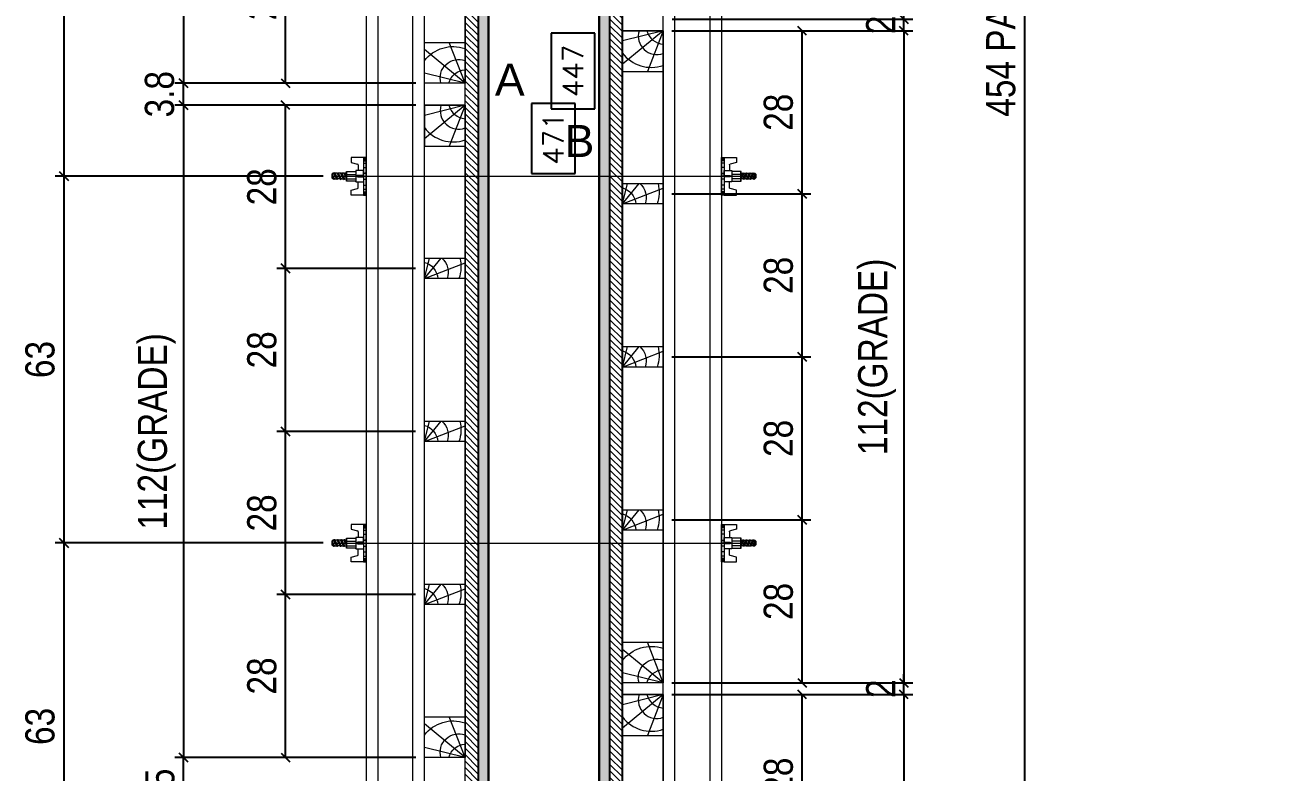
# Model space of a CAD drawing. Extents: x 14400 to 27878, y -21631 to 6985.
# Drawn here: x 19712.8 to 19992, y -3882.8 to -3715.4 of the extents above; entities that cross this region are included whole.
import ezdxf
from ezdxf.enums import TextEntityAlignment as Align

# ---------------------------------------------------------------- set-up
doc = ezdxf.new("R2010")
doc.units = 0
for name, color, linetype in [('CHAPA', 1, 'Continuous'), ('COTA', 241, 'Continuous'), ('F-PILARES-S', 170, 'Continuous'), ('MEIO_PONT', 93, 'Continuous'), ('SARRAFO', 251, 'Continuous'), ('TEXTO_GERAL', 7, 'Continuous')]:
    doc.layers.add(name, color=color, linetype=linetype)
for name, color, linetype, lineweight in [('Hachura', 251, 'Continuous', 9), ('Madeira', 126, 'Continuous', 18), ('Perfil Metálico', 224, 'Continuous', 18)]:
    doc.layers.add(name, color=color, linetype=linetype, lineweight=lineweight)
doc.styles.add('ARIAL', font='arial.ttf')
doc.styles.add('COTA TECNICA 2X', font='techl___.ttf', dxfattribs={"height": 10})
doc.styles.add('ROMANS', font='romans.shx')
doc.dimstyles.new('Cota Seção interna', dxfattribs={"dimtxt": 7, "dimasz": 6, "dimexe": 0.18, "dimexo": 2, "dimgap": -4, "dimtad": 3, "dimdec": 1, "dimlfac": 0.5, "dimzin": 12, "dimdsep": 46, "dimtxsty": 'ROMANS', "dimblk": 'ARCHTICK', "dimcen": 0.09, "dimse1": 1, "dimse2": 1, "dimsd1": 1, "dimsd2": 1, "dimclrd": 180, "dimclre": 5, "dimclrt": 1, "dimadec": 0, "dimazin": 3, "dimtfac": 1, "dimtdec": 1, "dimtofl": 0, "dimtmove": 0, "dimatfit": 3, "dimldrblk": 'ARCHTICK', "dimfxl": 1, "dimtolj": 1, "dimtzin": 0, "dimarcsym": 0})
doc.dimstyles.new('SECAO PILAR', dxfattribs={"dimtxt": 10, "dimasz": 3, "dimexe": 3, "dimexo": 3, "dimgap": 3, "dimtad": 1, "dimdec": 1, "dimlfac": 0.5, "dimzin": 12, "dimdsep": 46, "dimtxsty": 'COTA TECNICA 2X', "dimblk1": 'OBLIQUE', "dimblk2": 'OBLIQUE', "dimsah": 1, "dimcen": 0.9, "dimclrd": 256, "dimclre": 256, "dimclrt": 256, "dimadec": 1, "dimazin": 3, "dimtfac": 1, "dimtdec": 1, "dimtmove": 0, "dimatfit": 3, "dimfxl": 1, "dimtolj": 1, "dimtzin": 12, "dimarcsym": 0})

# ---------------------------------------------------------------- blocks, each defined once
blk = doc.blocks.new('*D1598')
at = {"layer": 'COTA', "color": 180, "lineweight": -2, "transparency": 16777216}
for p, q in [((254.56, 643.99), (239.56, 643.99)), ((239.56, 643.99), (239.56, 619.99)), ((254.56, 619.99), (254.56, 643.99)), ((239.56, 619.99), (254.56, 619.99))]:
    blk.add_line(p, q, dxfattribs=at)
at = {"layer": 'Defpoints', "color": 0, "transparency": 16777216}
for p in [(224.76, 1102.99), (224.76, 160.99), (258.56, 160.99)]:
    blk.add_point(p, dxfattribs=at)
at = {"layer": 'COTA', "color": 1, "transparency": 16777216, "insert": (247.06, 631.99), "char_height": 7, "attachment_point": 5, "rotation": 90, "style": 'ROMANS'}
blk.add_mtext('\\A1;471', dxfattribs=at)
blk = doc.blocks.new('_ArchTick')
at = {"color": 0, "linetype": 'ByBlock', "const_width": 0.15}
blk.add_lwpolyline([(-0.5, -0.5), (0.5, 0.5)], dxfattribs=at)
blk = doc.blocks.new('*D554')
at = {"layer": 'COTA', "color": 180, "lineweight": -2, "transparency": 16777216}
for p, q in [((27369.97, -4992.08), (27354.97, -4992.08)), ((27354.97, -4992.08), (27354.97, -5018.08)), ((27369.97, -5018.08), (27369.97, -4992.08)), ((27354.97, -5018.08), (27369.97, -5018.08))]:
    blk.add_line(p, q, dxfattribs=at)
at = {"layer": 'Defpoints', "color": 0, "transparency": 16777216}
for p in [(27371.42, -4557.28), (27371.42, -5451.28), (27373.97, -5451.28)]:
    blk.add_point(p, dxfattribs=at)
at = {"layer": 'COTA', "color": 1, "transparency": 16777216, "insert": (27362.47, -5005.08), "char_height": 7, "attachment_point": 5, "rotation": 90, "style": 'ROMANS'}
blk.add_mtext('\\A1;447', dxfattribs=at)
blk = doc.blocks.new('PONTALETE')
at = {"layer": 'Madeira'}
for q in [(2.71, 7), (7, 5.76), (7, 1.74)]:
    blk.add_line((0, 0), q, dxfattribs=at)
blk.add_lwpolyline([(0, 0), (7, 0), (7, 7), (0, 7)], close=True, dxfattribs=at)
for centre, radius, start, end in [((2.04, 0.06), 6.23, 37.2818, 109.0913), ((1.09, 0.9), 3.19, 343.603, 109.9847), ((-0.21, -0.78), 3.09, 14.6322, 86.0383)]:
    blk.add_arc(centre, radius, start, end, dxfattribs=at)
blk = doc.blocks.new('_Oblique')
at = {"color": 0, "linetype": 'ByBlock', "lineweight": -2}
blk.add_line((-0.5, -0.5), (0.5, 0.5), dxfattribs=at)
blk = doc.blocks.new('*D1526')
at = {"layer": 'COTA', "lineweight": -2, "transparency": 16777216}
for p, q in [((199.74, 874.99), (117.03, 874.99)), ((120.03, 874.99), (120.03, 650.99)), ((199.71, 650.99), (117.03, 650.99))]:
    blk.add_line(p, q, dxfattribs=at)
at = {"layer": 'Defpoints', "color": 0, "transparency": 16777216}
for p in [(202.74, 874.99), (120.03, 650.99), (202.71, 650.99)]:
    blk.add_point(p, dxfattribs=at)
at = {"layer": 'COTA', "lineweight": -2, "transparency": 16777216, "xscale": 3, "yscale": 3, "zscale": 3}
for p, rotation in [((120.03, 874.99), 90), ((120.03, 650.99), 270)]:
    blk.add_blockref('_Oblique', p, dxfattribs=dict(at, rotation=rotation))
at = {"layer": 'COTA', "transparency": 16777216, "insert": (110.81, 762.99), "char_height": 10, "attachment_point": 5, "rotation": 90, "style": 'COTA TECNICA 2X'}
blk.add_mtext('\\A1;112(GRADE)', dxfattribs=at)
blk = doc.blocks.new('*D1529')
at = {"layer": 'COTA', "lineweight": -2, "transparency": 16777216}
for p, q in [((199.72, 706.99), (152.03, 706.99)), ((155.03, 650.99), (155.03, 706.99)), ((199.75, 650.99), (152.03, 650.99))]:
    blk.add_line(p, q, dxfattribs=at)
at = {"layer": 'Defpoints', "color": 0, "transparency": 16777216}
for p in [(155.03, 706.99), (202.72, 706.99), (202.75, 650.99)]:
    blk.add_point(p, dxfattribs=at)
at = {"layer": 'COTA', "lineweight": -2, "transparency": 16777216, "xscale": 3, "yscale": 3, "zscale": 3}
for p, rotation in [((155.03, 706.99), 90), ((155.03, 650.99), 270)]:
    blk.add_blockref('_Oblique', p, dxfattribs=dict(at, rotation=rotation))
at = {"layer": 'COTA', "transparency": 16777216, "insert": (146.93, 678.99), "char_height": 10, "attachment_point": 5, "rotation": 90, "style": 'COTA TECNICA 2X'}
blk.add_mtext('\\A1;28', dxfattribs=at)
blk = doc.blocks.new('MEIO PONTALETE')
at = {"layer": 'Madeira'}
for q in [(2.71, 7), (3.5, 2.88), (3.5, 0.87)]:
    blk.add_line((0, 0), q, dxfattribs=at)
blk.add_lwpolyline([(0, 0), (3.5, 0), (3.5, 7), (0, 7)], close=True, dxfattribs=at)
for centre, radius, start, end in [((2.04, 0.06), 6.23, 76.4499, 109.0913), ((1.09, 0.9), 3.19, 40.9063, 109.9847), ((-0.21, -0.78), 3.09, 14.6322, 86.0383)]:
    blk.add_arc(centre, radius, start, end, dxfattribs=at)
blk = doc.blocks.new('*D1531')
at = {"layer": 'COTA', "lineweight": -2, "transparency": 16777216}
for p, q in [((199.74, 643.39), (117.03, 643.39)), ((120.03, 643.39), (120.03, 419.39)), ((199.71, 419.39), (117.03, 419.39))]:
    blk.add_line(p, q, dxfattribs=at)
at = {"layer": 'Defpoints', "color": 0, "transparency": 16777216}
for p in [(202.74, 643.39), (120.03, 419.39), (202.71, 419.39)]:
    blk.add_point(p, dxfattribs=at)
at = {"layer": 'COTA', "lineweight": -2, "transparency": 16777216, "xscale": 3, "yscale": 3, "zscale": 3}
for p, rotation in [((120.03, 643.39), 90), ((120.03, 419.39), 270)]:
    blk.add_blockref('_Oblique', p, dxfattribs=dict(at, rotation=rotation))
at = {"layer": 'COTA', "transparency": 16777216, "insert": (110.81, 531.39), "char_height": 10, "attachment_point": 5, "rotation": 90, "style": 'COTA TECNICA 2X'}
blk.add_mtext('\\A1;112(GRADE)', dxfattribs=at)
blk = doc.blocks.new('*D1532')
at = {"layer": 'COTA', "lineweight": -2, "transparency": 16777216}
for p, q in [((199.72, 587.39), (152.03, 587.39)), ((155.03, 531.39), (155.03, 587.39)), ((199.72, 531.39), (152.03, 531.39))]:
    blk.add_line(p, q, dxfattribs=at)
at = {"layer": 'Defpoints', "color": 0, "transparency": 16777216}
for p in [(155.03, 587.39), (202.72, 587.39), (202.72, 531.39)]:
    blk.add_point(p, dxfattribs=at)
at = {"layer": 'COTA', "lineweight": -2, "transparency": 16777216, "xscale": 3, "yscale": 3, "zscale": 3}
for p, rotation in [((155.03, 587.39), 90), ((155.03, 531.39), 270)]:
    blk.add_blockref('_Oblique', p, dxfattribs=dict(at, rotation=rotation))
at = {"layer": 'COTA', "transparency": 16777216, "insert": (146.93, 559.39), "char_height": 10, "attachment_point": 5, "rotation": 90, "style": 'COTA TECNICA 2X'}
blk.add_mtext('\\A1;28', dxfattribs=at)
blk = doc.blocks.new('*D1533')
at = {"layer": 'COTA', "lineweight": -2, "transparency": 16777216}
for p, q in [((199.72, 643.39), (152.03, 643.39)), ((155.03, 587.39), (155.03, 643.39)), ((199.72, 587.39), (152.03, 587.39))]:
    blk.add_line(p, q, dxfattribs=at)
at = {"layer": 'Defpoints', "color": 0, "transparency": 16777216}
for p in [(155.03, 643.39), (202.72, 643.39), (202.72, 587.39)]:
    blk.add_point(p, dxfattribs=at)
at = {"layer": 'COTA', "lineweight": -2, "transparency": 16777216, "xscale": 3, "yscale": 3, "zscale": 3}
for p, rotation in [((155.03, 643.39), 90), ((155.03, 587.39), 270)]:
    blk.add_blockref('_Oblique', p, dxfattribs=dict(at, rotation=rotation))
at = {"layer": 'COTA', "transparency": 16777216, "insert": (146.93, 615.39), "char_height": 10, "attachment_point": 5, "rotation": 90, "style": 'COTA TECNICA 2X'}
blk.add_mtext('\\A1;28', dxfattribs=at)
blk = doc.blocks.new('*D1534')
at = {"layer": 'COTA', "lineweight": -2, "transparency": 16777216}
for p, q in [((199.72, 475.39), (152.03, 475.39)), ((155.03, 419.39), (155.03, 475.39)), ((199.75, 419.39), (152.03, 419.39))]:
    blk.add_line(p, q, dxfattribs=at)
at = {"layer": 'Defpoints', "color": 0, "transparency": 16777216}
for p in [(155.03, 475.39), (202.72, 475.39), (202.75, 419.39)]:
    blk.add_point(p, dxfattribs=at)
at = {"layer": 'COTA', "lineweight": -2, "transparency": 16777216, "xscale": 3, "yscale": 3, "zscale": 3}
for p, rotation in [((155.03, 475.39), 90), ((155.03, 419.39), 270)]:
    blk.add_blockref('_Oblique', p, dxfattribs=dict(at, rotation=rotation))
at = {"layer": 'COTA', "transparency": 16777216, "insert": (146.93, 447.39), "char_height": 10, "attachment_point": 5, "rotation": 90, "style": 'COTA TECNICA 2X'}
blk.add_mtext('\\A1;28', dxfattribs=at)
blk = doc.blocks.new('*D1535')
at = {"layer": 'COTA', "lineweight": -2, "transparency": 16777216}
for p, q in [((199.72, 531.39), (152.03, 531.39)), ((155.03, 475.39), (155.03, 531.39)), ((199.72, 475.39), (152.03, 475.39))]:
    blk.add_line(p, q, dxfattribs=at)
at = {"layer": 'Defpoints', "color": 0, "transparency": 16777216}
for p in [(155.03, 531.39), (202.72, 531.39), (202.72, 475.39)]:
    blk.add_point(p, dxfattribs=at)
at = {"layer": 'COTA', "lineweight": -2, "transparency": 16777216, "xscale": 3, "yscale": 3, "zscale": 3}
for p, rotation in [((155.03, 531.39), 90), ((155.03, 475.39), 270)]:
    blk.add_blockref('_Oblique', p, dxfattribs=dict(at, rotation=rotation))
at = {"layer": 'COTA', "transparency": 16777216, "insert": (146.93, 503.39), "char_height": 10, "attachment_point": 5, "rotation": 90, "style": 'COTA TECNICA 2X'}
blk.add_mtext('\\A1;28', dxfattribs=at)
blk = doc.blocks.new('*D1601')
at = {"layer": 'COTA', "lineweight": -2, "transparency": 16777216}
for p, q in [((199.72, 650.99), (117.03, 650.99)), ((120.03, 643.39), (120.03, 650.99)), ((199.72, 643.39), (117.03, 643.39))]:
    blk.add_line(p, q, dxfattribs=at)
at = {"layer": 'Defpoints', "color": 0, "transparency": 16777216}
for p in [(120.03, 650.99), (202.72, 650.99), (202.72, 643.39)]:
    blk.add_point(p, dxfattribs=at)
at = {"layer": 'COTA', "lineweight": -2, "transparency": 16777216, "xscale": 3, "yscale": 3, "zscale": 3}
for p, rotation in [((120.03, 650.99), 90), ((120.03, 643.39), 270)]:
    blk.add_blockref('_Oblique', p, dxfattribs=dict(at, rotation=rotation))
at = {"layer": 'COTA', "transparency": 16777216, "insert": (111.78, 647.19), "char_height": 10, "attachment_point": 5, "rotation": 90, "style": 'COTA TECNICA 2X'}
blk.add_mtext('\\A1;3.8', dxfattribs=at)
blk = doc.blocks.new('*D1602')
at = {"layer": 'COTA', "lineweight": -2, "transparency": 16777216}
for p, q in [((199.72, 419.39), (117.03, 419.39)), ((120.03, 409.39), (120.03, 419.39)), ((199.72, 409.39), (117.03, 409.39))]:
    blk.add_line(p, q, dxfattribs=at)
at = {"layer": 'Defpoints', "color": 0, "transparency": 16777216}
for p in [(120.03, 419.39), (202.72, 419.39), (202.72, 409.39)]:
    blk.add_point(p, dxfattribs=at)
at = {"layer": 'COTA', "lineweight": -2, "transparency": 16777216, "xscale": 3, "yscale": 3, "zscale": 3}
for p, rotation in [((120.03, 419.39), 90), ((120.03, 409.39), 270)]:
    blk.add_blockref('_Oblique', p, dxfattribs=dict(at, rotation=rotation))
at = {"layer": 'COTA', "transparency": 16777216, "insert": (111.92, 412.39), "char_height": 10, "attachment_point": 5, "rotation": 90, "style": 'COTA TECNICA 2X'}
blk.add_mtext('\\A1;5', dxfattribs=at)
blk = doc.blocks.new('*D1536')
at = {"layer": 'COTA', "linetype": 'ByBlock', "lineweight": -2, "transparency": 16777216}
for p, q in [((269.36, 1124.99), (411.88, 1124.99)), ((408.88, 1124.99), (408.88, 216.99)), ((265.76, 216.99), (411.88, 216.99))]:
    blk.add_line(p, q, dxfattribs=at)
at = {"layer": 'Defpoints', "color": 0, "linetype": 'ByBlock', "transparency": 16777216}
for p in [(266.36, 1124.99), (262.76, 216.99), (408.88, 216.99)]:
    blk.add_point(p, dxfattribs=at)
at = {"layer": 'COTA', "linetype": 'ByBlock', "lineweight": -2, "transparency": 16777216, "xscale": 3, "yscale": 3, "zscale": 3}
for p, rotation in [((408.88, 1124.99), 90), ((408.88, 216.99), 270)]:
    blk.add_blockref('_Oblique', p, dxfattribs=dict(at, rotation=rotation))
at = {"layer": 'COTA', "linetype": 'ByBlock', "transparency": 16777216, "insert": (400.77, 670.99), "char_height": 10, "attachment_point": 5, "rotation": 90, "style": 'COTA TECNICA 2X'}
blk.add_mtext('\\A1;454 PAINEL', dxfattribs=at)
blk = doc.blocks.new('*D1558')
at = {"layer": 'COTA', "lineweight": -2, "transparency": 16777216}
for p, q in [((287.75, 440.99), (370.46, 440.99)), ((367.46, 440.99), (367.46, 216.99)), ((287.78, 216.99), (370.46, 216.99))]:
    blk.add_line(p, q, dxfattribs=at)
at = {"layer": 'Defpoints', "color": 0, "transparency": 16777216}
for p in [(284.75, 440.99), (284.78, 216.99), (367.46, 216.99)]:
    blk.add_point(p, dxfattribs=at)
at = {"layer": 'COTA', "lineweight": -2, "transparency": 16777216, "xscale": 3, "yscale": 3, "zscale": 3}
for p, rotation in [((367.46, 440.99), 90), ((367.46, 216.99), 270)]:
    blk.add_blockref('_Oblique', p, dxfattribs=dict(at, rotation=rotation))
at = {"layer": 'COTA', "transparency": 16777216, "insert": (358.24, 328.99), "char_height": 10, "attachment_point": 5, "rotation": 90, "style": 'COTA TECNICA 2X'}
blk.add_mtext('\\A1;112(GRADE)', dxfattribs=at)
blk = doc.blocks.new('*D1559')
at = {"layer": 'COTA', "lineweight": -2, "transparency": 16777216}
for p, q in [((287.76, 440.99), (335.46, 440.99)), ((332.46, 384.99), (332.46, 440.99)), ((287.76, 384.99), (335.46, 384.99))]:
    blk.add_line(p, q, dxfattribs=at)
at = {"layer": 'Defpoints', "color": 0, "transparency": 16777216}
for p in [(284.76, 440.99), (332.46, 440.99), (284.76, 384.99)]:
    blk.add_point(p, dxfattribs=at)
at = {"layer": 'COTA', "lineweight": -2, "transparency": 16777216, "xscale": 3, "yscale": 3, "zscale": 3}
for p, rotation in [((332.46, 440.99), 90), ((332.46, 384.99), 270)]:
    blk.add_blockref('_Oblique', p, dxfattribs=dict(at, rotation=rotation))
at = {"layer": 'COTA', "transparency": 16777216, "insert": (324.36, 412.99), "char_height": 10, "attachment_point": 5, "rotation": 90, "style": 'COTA TECNICA 2X'}
blk.add_mtext('\\A1;28', dxfattribs=at)
blk = doc.blocks.new('*D1563')
at = {"layer": 'COTA', "lineweight": -2, "transparency": 16777216}
for p, q in [((287.75, 668.99), (370.46, 668.99)), ((367.46, 668.99), (367.46, 444.99)), ((287.78, 444.99), (370.46, 444.99))]:
    blk.add_line(p, q, dxfattribs=at)
at = {"layer": 'Defpoints', "color": 0, "transparency": 16777216}
for p in [(284.75, 668.99), (284.78, 444.99), (367.46, 444.99)]:
    blk.add_point(p, dxfattribs=at)
at = {"layer": 'COTA', "lineweight": -2, "transparency": 16777216, "xscale": 3, "yscale": 3, "zscale": 3}
for p, rotation in [((367.46, 668.99), 90), ((367.46, 444.99), 270)]:
    blk.add_blockref('_Oblique', p, dxfattribs=dict(at, rotation=rotation))
at = {"layer": 'COTA', "transparency": 16777216, "insert": (358.24, 556.99), "char_height": 10, "attachment_point": 5, "rotation": 90, "style": 'COTA TECNICA 2X'}
blk.add_mtext('\\A1;112(GRADE)', dxfattribs=at)
blk = doc.blocks.new('*D1564')
at = {"layer": 'COTA', "lineweight": -2, "transparency": 16777216}
for p, q in [((287.76, 668.99), (335.46, 668.99)), ((332.46, 612.99), (332.46, 668.99)), ((287.76, 612.99), (335.46, 612.99))]:
    blk.add_line(p, q, dxfattribs=at)
at = {"layer": 'Defpoints', "color": 0, "transparency": 16777216}
for p in [(284.76, 668.99), (332.46, 668.99), (284.76, 612.99)]:
    blk.add_point(p, dxfattribs=at)
at = {"layer": 'COTA', "lineweight": -2, "transparency": 16777216, "xscale": 3, "yscale": 3, "zscale": 3}
for p, rotation in [((332.46, 668.99), 90), ((332.46, 612.99), 270)]:
    blk.add_blockref('_Oblique', p, dxfattribs=dict(at, rotation=rotation))
at = {"layer": 'COTA', "transparency": 16777216, "insert": (324.36, 640.99), "char_height": 10, "attachment_point": 5, "rotation": 90, "style": 'COTA TECNICA 2X'}
blk.add_mtext('\\A1;28', dxfattribs=at)
blk = doc.blocks.new('*D1565')
at = {"layer": 'COTA', "lineweight": -2, "transparency": 16777216}
for p, q in [((287.76, 612.99), (335.46, 612.99)), ((332.46, 556.99), (332.46, 612.99)), ((287.76, 556.99), (335.46, 556.99))]:
    blk.add_line(p, q, dxfattribs=at)
at = {"layer": 'Defpoints', "color": 0, "transparency": 16777216}
for p in [(284.76, 612.99), (332.46, 612.99), (284.76, 556.99)]:
    blk.add_point(p, dxfattribs=at)
at = {"layer": 'COTA', "lineweight": -2, "transparency": 16777216, "xscale": 3, "yscale": 3, "zscale": 3}
for p, rotation in [((332.46, 612.99), 90), ((332.46, 556.99), 270)]:
    blk.add_blockref('_Oblique', p, dxfattribs=dict(at, rotation=rotation))
at = {"layer": 'COTA', "transparency": 16777216, "insert": (324.36, 584.99), "char_height": 10, "attachment_point": 5, "rotation": 90, "style": 'COTA TECNICA 2X'}
blk.add_mtext('\\A1;28', dxfattribs=at)
blk = doc.blocks.new('*D1566')
at = {"layer": 'COTA', "lineweight": -2, "transparency": 16777216}
for p, q in [((287.76, 500.99), (335.46, 500.99)), ((332.46, 444.99), (332.46, 500.99)), ((287.73, 444.99), (335.46, 444.99))]:
    blk.add_line(p, q, dxfattribs=at)
at = {"layer": 'Defpoints', "color": 0, "transparency": 16777216}
for p in [(284.76, 500.99), (332.46, 500.99), (284.73, 444.99)]:
    blk.add_point(p, dxfattribs=at)
at = {"layer": 'COTA', "lineweight": -2, "transparency": 16777216, "xscale": 3, "yscale": 3, "zscale": 3}
for p, rotation in [((332.46, 500.99), 90), ((332.46, 444.99), 270)]:
    blk.add_blockref('_Oblique', p, dxfattribs=dict(at, rotation=rotation))
at = {"layer": 'COTA', "transparency": 16777216, "insert": (324.36, 472.99), "char_height": 10, "attachment_point": 5, "rotation": 90, "style": 'COTA TECNICA 2X'}
blk.add_mtext('\\A1;28', dxfattribs=at)
blk = doc.blocks.new('*D1567')
at = {"layer": 'COTA', "lineweight": -2, "transparency": 16777216}
for p, q in [((287.76, 556.99), (335.46, 556.99)), ((332.46, 500.99), (332.46, 556.99)), ((287.76, 500.99), (335.46, 500.99))]:
    blk.add_line(p, q, dxfattribs=at)
at = {"layer": 'Defpoints', "color": 0, "transparency": 16777216}
for p in [(284.76, 556.99), (332.46, 556.99), (284.76, 500.99)]:
    blk.add_point(p, dxfattribs=at)
at = {"layer": 'COTA', "lineweight": -2, "transparency": 16777216, "xscale": 3, "yscale": 3, "zscale": 3}
for p, rotation in [((332.46, 556.99), 90), ((332.46, 500.99), 270)]:
    blk.add_blockref('_Oblique', p, dxfattribs=dict(at, rotation=rotation))
at = {"layer": 'COTA', "transparency": 16777216, "insert": (324.36, 528.99), "char_height": 10, "attachment_point": 5, "rotation": 90, "style": 'COTA TECNICA 2X'}
blk.add_mtext('\\A1;28', dxfattribs=at)
blk = doc.blocks.new('*D556')
at = {"layer": 'COTA', "lineweight": -2, "transparency": 16777216}
for p, q in [((27476.11, -4987.28), (27476.11, -4984.28)), ((27396.46, -4987.28), (27479.11, -4987.28)), ((27476.11, -4991.28), (27476.11, -4987.28)), ((27396.42, -4991.28), (27479.11, -4991.28)), ((27476.11, -4991.28), (27476.11, -4994.28))]:
    blk.add_line(p, q, dxfattribs=at)
at = {"layer": 'Defpoints', "color": 0, "transparency": 16777216}
for p in [(27393.46, -4987.28), (27476.11, -4987.28), (27393.42, -4991.28)]:
    blk.add_point(p, dxfattribs=at)
at = {"layer": 'COTA', "lineweight": -2, "transparency": 16777216, "xscale": 3, "yscale": 3, "zscale": 3}
for p, rotation in [((27476.11, -4987.28), 270), ((27476.11, -4991.28), 90)]:
    blk.add_blockref('_Oblique', p, dxfattribs=dict(at, rotation=rotation))
at = {"layer": 'COTA', "transparency": 16777216, "insert": (27468.11, -4989.28), "char_height": 10, "attachment_point": 5, "rotation": 90, "style": 'COTA TECNICA 2X'}
blk.add_mtext('\\A1;2', dxfattribs=at)
blk = doc.blocks.new('*D557')
at = {"layer": 'COTA', "lineweight": -2, "transparency": 16777216}
for p, q in [((27476.11, -5215.28), (27476.11, -5212.28)), ((27396.42, -5215.28), (27479.11, -5215.28)), ((27476.11, -5219.28), (27476.11, -5215.28)), ((27396.42, -5219.28), (27479.11, -5219.28)), ((27476.11, -5219.28), (27476.11, -5222.28))]:
    blk.add_line(p, q, dxfattribs=at)
at = {"layer": 'Defpoints', "color": 0, "transparency": 16777216}
for p in [(27393.42, -5215.28), (27476.11, -5215.28), (27393.42, -5219.28)]:
    blk.add_point(p, dxfattribs=at)
at = {"layer": 'COTA', "lineweight": -2, "transparency": 16777216, "xscale": 3, "yscale": 3, "zscale": 3}
for p, rotation in [((27476.11, -5215.28), 270), ((27476.11, -5219.28), 90)]:
    blk.add_blockref('_Oblique', p, dxfattribs=dict(at, rotation=rotation))
at = {"layer": 'COTA', "transparency": 16777216, "insert": (27468.11, -5217.28), "char_height": 10, "attachment_point": 5, "rotation": 90, "style": 'COTA TECNICA 2X'}
blk.add_mtext('\\A1;2', dxfattribs=at)
blk = doc.blocks.new('C')
at = {"layer": 'Hachura', "color": 0}
for p, q in [((0, 3.22), (0, -3.22)), ((0.45, 3.22), (0, 3.22)), ((0.46, 3.16), (0, 3.16)), ((0.46, 3.05), (0, 3.05)), ((0.46, 2.88), (0, 2.88)), ((0, 2.75), (0, -1.16)), ((0.46, 2.65), (0, 2.65)), ((0.46, 2.23), (0, 2.23)), ((0.45, -3.23), (0.45, 3.22)), ((0.45, 3.22), (2.58, 3.22)), ((2.58, 2.39), (1.47, 2.09)), ((2.58, 3.22), (2.58, 2.39)), ((0.46, 1.51), (0, 1.51)), ((0.39, 0.49), (0.17, 0.49)), ((1.74, 0.97), (0.45, 0.97)), ((1.45, 0.1), (0.45, 0.1)), ((1.35, 1.94), (1.35, 0.96)), ((1.74, -0.97), (1.74, 0.97)), ((1.74, 0.97), (1.74, 0.84)), ((1.74, 0.97), (1.74, 0.84)), ((1.74, 0.84), (3.35, 0.84)), ((3.35, 0.45), (1.74, 0.45)), ((3.32, 0.84), (3.32, -0.84)), ((3.35, 0.84), (3.35, -0.84)), ((3.68, 0.45), (3.35, 0.45)), ((3.84, -0.52), (3.35, 0.45)), ((3.35, 0.06), (3.67, -0.57)), ((3.68, 0.45), (4.16, -0.52)), ((3.72, 0.5), (4.25, -0.57)), ((4.37, -0.55), (3.83, 0.53)), ((4.15, 0.45), (3.93, 0.45)), ((4.42, -0.52), (3.93, 0.45)), ((4.15, 0.45), (4.26, 0.45)), ((4.26, 0.45), (4.74, -0.52)), ((4.3, 0.5), (4.83, -0.57)), ((4.95, -0.55), (4.41, 0.53)), ((4.51, 0.45), (4.84, 0.45)), ((5, -0.52), (4.51, 0.45)), ((4.84, 0.45), (5.32, -0.52)), ((4.88, 0.5), (5.41, -0.57)), ((5.53, -0.55), (4.99, 0.53)), ((5.58, -0.52), (5.09, 0.45)), ((5.42, 0.45), (5.09, 0.45)), ((5.58, -0.52), (5.09, 0.45)), ((5.42, 0.45), (5.74, -0.19)), ((5.46, 0.5), (5.74, -0.07)), ((5.74, 0.19), (5.57, 0.53)), ((5.74, 0.32), (5.68, 0.45)), ((5.68, 0.45), (5.74, 0.45)), ((5.74, 0.45), (5.9, 0.29)), ((5.74, 0.45), (5.74, -0.52)), ((5.9, -0.36), (5.9, 0.29)), ((0.45, 0), (0, 0)), ((0.46, -1.52), (0, -1.52)), ((0.08, -0.48), (0.29, -0.48)), ((0.29, -0.48), (0.4, -0.48)), ((0.45, 0), (0.45, -0.97)), ((0.45, -0.16), (1.45, -0.16)), ((0.45, -0.65), (0.45, -0.32)), ((0.45, -3.23), (0.45, -0.65)), ((0.45, -0.97), (1.74, -0.97)), ((1.35, -1.94), (1.35, -0.97)), ((2.58, -2.39), (1.47, -2.1)), ((3.35, -0.32), (1.74, -0.32)), ((3.35, -0.84), (1.74, -0.84)), ((3.35, -0.07), (3.58, -0.52)), ((3.35, -0.52), (3.58, -0.52)), ((3.84, -0.52), (4.16, -0.52)), ((4.42, -0.52), (4.74, -0.52)), ((4.63, -0.52), (4.74, -0.52)), ((5, -0.52), (5.32, -0.52)), ((5.58, -0.52), (5.74, -0.52)), ((5.74, -0.52), (5.9, -0.36)), ((5.74, -0.52), (5.74, -0.52)), ((0.46, -2.23), (0, -2.23)), ((0.46, -2.65), (0, -2.65)), ((0.46, -2.88), (0, -2.88)), ((0.46, -3.05), (0, -3.05)), ((0.46, -3.16), (0, -3.16)), ((0, -3.22), (2.57, -3.22)), ((2.58, -3.23), (2.58, -2.39))]:
    blk.add_line(p, q, dxfattribs=at)
for centre, radius, start, end in [((1.52, 1.94), 0.161, 104.7436, 180), ((1.44, -0.03), 0.129, 272.695, 87.305), ((3.81, 0.39), 0.143, 25.5688, 154.4312), ((4.39, 0.39), 0.143, 25.5688, 154.4312), ((4.97, 0.39), 0.143, 25.5688, 154.4312), ((5.55, 0.39), 0.143, 25.5688, 154.4312), ((0.17, -0.37), 0.174, 221.744, 317.8592), ((1.52, -1.94), 0.161, 180, 255.2564), ((3.71, -0.4), 0.174, 222.1408, 318.256), ((4.29, -0.4), 0.174, 222.1408, 318.256), ((4.87, -0.4), 0.174, 222.1408, 318.256), ((5.45, -0.4), 0.174, 222.1408, 318.256), ((5.61, -0.4), 0.174, 317.8592, 318.256)]:
    blk.add_arc(centre, radius, start, end, dxfattribs=at)
blk = doc.blocks.new('*D1592')
at = {"layer": 'COTA', "linetype": 'ByBlock', "lineweight": -2, "transparency": 16777216}
for p, q in [((167.92, 493.07), (75.95, 493.07)), ((78.95, 367.07), (78.95, 493.07)), ((167.92, 367.07), (75.95, 367.07))]:
    blk.add_line(p, q, dxfattribs=at)
at = {"layer": 'Defpoints', "color": 0, "linetype": 'ByBlock', "transparency": 16777216}
for p in [(78.95, 493.07), (170.92, 493.07), (170.92, 367.07)]:
    blk.add_point(p, dxfattribs=at)
at = {"layer": 'COTA', "linetype": 'ByBlock', "lineweight": -2, "transparency": 16777216, "xscale": 3, "yscale": 3, "zscale": 3}
for p, rotation in [((78.95, 493.07), 90), ((78.95, 367.07), 270)]:
    blk.add_blockref('_Oblique', p, dxfattribs=dict(at, rotation=rotation))
at = {"layer": 'COTA', "linetype": 'ByBlock', "transparency": 16777216, "insert": (70.73, 430.07), "char_height": 10, "attachment_point": 5, "rotation": 90, "style": 'COTA TECNICA 2X'}
blk.add_mtext('\\A1;63', dxfattribs=at)
blk = doc.blocks.new('*D1593')
at = {"layer": 'COTA', "lineweight": -2, "transparency": 16777216}
for p, q in [((167.92, 619.07), (75.95, 619.07)), ((78.95, 493.07), (78.95, 619.07)), ((167.92, 493.07), (75.95, 493.07))]:
    blk.add_line(p, q, dxfattribs=at)
at = {"layer": 'Defpoints', "color": 0, "transparency": 16777216}
for p in [(78.95, 619.07), (170.92, 619.07), (170.92, 493.07)]:
    blk.add_point(p, dxfattribs=at)
at = {"layer": 'COTA', "lineweight": -2, "transparency": 16777216, "xscale": 3, "yscale": 3, "zscale": 3}
for p, rotation in [((78.95, 619.07), 90), ((78.95, 493.07), 270)]:
    blk.add_blockref('_Oblique', p, dxfattribs=dict(at, rotation=rotation))
at = {"layer": 'COTA', "transparency": 16777216, "insert": (70.73, 556.07), "char_height": 10, "attachment_point": 5, "rotation": 90, "style": 'COTA TECNICA 2X'}
blk.add_mtext('\\A1;63', dxfattribs=at)
blk = doc.blocks.new('*D1594')
at = {"layer": 'COTA', "lineweight": -2, "transparency": 16777216}
for p, q in [((167.92, 745.07), (75.95, 745.07)), ((78.95, 619.07), (78.95, 745.07)), ((167.92, 619.07), (75.95, 619.07))]:
    blk.add_line(p, q, dxfattribs=at)
at = {"layer": 'Defpoints', "color": 0, "transparency": 16777216}
for p in [(78.95, 745.07), (170.92, 745.07), (170.92, 619.07)]:
    blk.add_point(p, dxfattribs=at)
at = {"layer": 'COTA', "lineweight": -2, "transparency": 16777216, "xscale": 3, "yscale": 3, "zscale": 3}
for p, rotation in [((78.95, 745.07), 90), ((78.95, 619.07), 270)]:
    blk.add_blockref('_Oblique', p, dxfattribs=dict(at, rotation=rotation))
at = {"layer": 'COTA', "transparency": 16777216, "insert": (70.73, 682.07), "char_height": 10, "attachment_point": 5, "rotation": 90, "style": 'COTA TECNICA 2X'}
blk.add_mtext('\\A1;63', dxfattribs=at)
blk = doc.blocks.new('A$C81a2738f')
at = {"layer": 'Hachura'}
h = blk.add_hatch(dxfattribs=at)
h.set_pattern_fill('ANSI31', color=256, scale=0.5, angle=270, style=0)
h.set_pattern_definition([(315, (22943.6141, -8374.4874), (1.12253202, 1.12253202), [])])
h.paths.add_polyline_path([(221.14, 160.99), (216.74, 160.99), (216.76, 1124.99), (221.16, 1124.99)])
h = blk.add_hatch(color=256, dxfattribs=at)
h.dxf.hatch_style = 1
h.paths.add_polyline_path([(224.76, 160.99), (224.76, 1124.99), (221.16, 1124.99), (221.16, 160.99)])
h = blk.add_hatch(color=256, dxfattribs=at)
h.dxf.hatch_style = 1
h.paths.add_polyline_path([(262.76, 216.99), (266.36, 216.99), (266.36, 1124.99), (262.76, 1124.99)])
h.paths.add_polyline_path([(266.36, 212.59), (262.76, 212.59), (262.76, 210.99), (266.36, 210.99)])
h = blk.add_hatch(dxfattribs=at)
h.set_pattern_fill('ANSI31', color=256, scale=0.5, angle=270, style=0)
h.set_pattern_definition([(315, (22931.6141, -8374.4874), (1.12253202, 1.12253202), [])])
h.paths.add_polyline_path([(266.36, 216.99), (270.76, 216.99), (270.76, 1124.99), (266.36, 1124.99)])
h.paths.add_polyline_path([(270.76, 212.59), (266.36, 212.59), (266.36, 210.99), (270.76, 210.99)])
at = {"layer": 'CHAPA'}
for points in [[(224.76, 160.99), (224.76, 1124.99), (221.16, 1124.99), (221.16, 160.99)], [(262.76, 216.99), (262.76, 1124.99), (266.36, 1124.99), (266.36, 216.99)]]:
    blk.add_lwpolyline(points, close=True, dxfattribs=at)
at = {"layer": 'F-PILARES-S', "linetype": 'Continuous'}
blk.add_lwpolyline([(224.76, 160.99), (700.76, 160.99), (700.76, 208.99), (262.76, 208.99), (262.76, 1102.99), (224.76, 1102.99), (224.76, 160.99)], dxfattribs=at)
at = {"layer": 'Hachura'}
for p, q in [((171.24, 619.01), (316.28, 619.01)), ((171.24, 493.01), (316.28, 493.01))]:
    blk.add_line(p, q, dxfattribs=at)
blk.add_lwpolyline([(216.72, 1124.99), (221.16, 1124.99), (221.16, 160.99), (216.72, 160.99)], close=True, dxfattribs=at)
at = {"layer": 'Madeira'}
for points in [[(202.72, 874.99), (216.72, 874.99), (216.72, 650.99), (202.72, 650.99)], [(270.76, 668.99), (284.76, 668.99), (284.76, 444.99), (270.76, 444.99)], [(202.72, 643.39), (216.72, 643.39), (216.72, 419.39), (202.72, 419.39)], [(270.76, 440.99), (284.76, 440.99), (284.76, 216.99), (270.76, 216.99)]]:
    blk.add_lwpolyline(points, close=True, dxfattribs=at)
at = {"layer": 'Perfil Metálico'}
for points in [[(202.72, 1181.64), (182.72, 1181.64), (182.72, 99.54), (202.72, 99.54)], [(186.72, 99.54), (198.72, 99.54), (198.72, 1181.64), (186.72, 1181.64)], [(284.81, 1181.64), (304.81, 1181.64), (304.81, 216.99), (284.81, 216.99)], [(300.81, 216.99), (288.81, 216.99), (288.81, 1181.64), (300.81, 1181.64)]]:
    blk.add_lwpolyline(points, close=True, dxfattribs=at)
at = {"layer": 'SARRAFO'}
blk.add_line((270.76, 216.99), (270.81, 1124.99), dxfattribs=at)
for points in [[(216.72, 1124.99), (224.76, 1124.99), (224.76, 160.99), (216.76, 160.99)], [(270.81, 1124.99), (262.76, 1124.99), (262.76, 216.99), (270.76, 216.99)]]:
    blk.add_lwpolyline(points, dxfattribs=at)
at = {"layer": 'Hachura', "linetype": 'Continuous', "yscale": 2, "zscale": 2, "rotation": 180}
for p, xscale in [((182.72, 619), 2), ((304.81, 619), -2), ((182.72, 493), 2), ((304.81, 493), -2)]:
    blk.add_blockref('C', p, dxfattribs=dict(at, xscale=xscale))
at = {"layer": 'MEIO_PONT'}
for name, p, xscale, yscale, zscale, rotation in [('PONTALETE', (284.76, 668.99), 2, 2, 2, 180), ('PONTALETE', (216.72, 643.39), 2, 2, 2, 180), ('MEIO PONTALETE', (270.76, 609.49), -1.999999997962732, 1.999999997962732, 1.999999997962732, 270), ('MEIO PONTALETE', (202.72, 583.89), -1.999999997962732, 1.999999997962732, 1.999999997962732, 270), ('MEIO PONTALETE', (270.76, 553.49), -1.999999997962732, 1.999999997962732, 1.999999997962732, 270), ('MEIO PONTALETE', (202.72, 527.89), -1.999999997962732, 1.999999997962732, 1.999999997962732, 270), ('MEIO PONTALETE', (270.76, 497.49), -1.999999997962732, 1.999999997962732, 1.999999997962732, 270), ('MEIO PONTALETE', (202.72, 471.89), -1.999999997962732, 1.999999997962732, 1.999999997962732, 270), ('PONTALETE', (284.76, 440.99), 2, 2, 2, 180)]:
    blk.add_blockref(name, p, dxfattribs=dict(at, xscale=xscale, yscale=yscale, zscale=zscale, rotation=rotation))
at = {"layer": 'MEIO_PONT', "xscale": -2, "yscale": 2, "zscale": 2}
for p in [(216.72, 650.99), (284.76, 444.99), (216.72, 419.39)]:
    blk.add_blockref('PONTALETE', p, dxfattribs=at)
at = {"layer": 'TEXTO_GERAL', "style": 'ARIAL'}
for s, p in [('A', (232.07, 652.18)), ('B', (255.99, 631.12))]:
    blk.add_text(s, height=11, dxfattribs=at).set_placement(p, align=Align.MIDDLE_CENTER)
at = {"layer": 'COTA', "linetype": 'ByBlock'}
dim = blk.add_linear_dim(base=(408.88, 216.99), p1=(266.36, 1124.99), p2=(262.76, 216.99), angle=270, text='<> PAINEL', dimstyle='SECAO PILAR', override={"dimtmove": 1}, dxfattribs=at)
dim.commit()
dim.dimension.update_dxf_attribs({"geometry": '*D1536', "text_midpoint": (400.77, 670.99)})
at = {"layer": 'COTA'}
for base, p1, p2, dimstyle, picture, middle in [((258.56, 160.99), (224.76, 1102.99), (224.76, 160.99), 'Cota Seção interna', '*D1598', (247.06, 631.99)), ((155.03, 706.99), (202.75, 650.99), (202.72, 706.99), 'SECAO PILAR', '*D1529', (146.93, 678.99)), ((332.46, 668.99), (284.76, 612.99), (284.76, 668.99), 'SECAO PILAR', '*D1564', (324.36, 640.99)), ((155.03, 643.39), (202.72, 587.39), (202.72, 643.39), 'SECAO PILAR', '*D1533', (146.93, 615.39)), ((332.46, 612.99), (284.76, 556.99), (284.76, 612.99), 'SECAO PILAR', '*D1565', (324.36, 584.99)), ((155.03, 587.39), (202.72, 531.39), (202.72, 587.39), 'SECAO PILAR', '*D1532', (146.93, 559.39)), ((332.46, 556.99), (284.76, 500.99), (284.76, 556.99), 'SECAO PILAR', '*D1567', (324.36, 528.99)), ((155.03, 531.39), (202.72, 475.39), (202.72, 531.39), 'SECAO PILAR', '*D1535', (146.93, 503.39)), ((332.46, 500.99), (284.73, 444.99), (284.76, 500.99), 'SECAO PILAR', '*D1566', (324.36, 472.99)), ((155.03, 475.39), (202.75, 419.39), (202.72, 475.39), 'SECAO PILAR', '*D1534', (146.93, 447.39)), ((332.46, 440.99), (284.76, 384.99), (284.76, 440.99), 'SECAO PILAR', '*D1559', (324.36, 412.99))]:
    dim = blk.add_linear_dim(base=base, p1=p1, p2=p2, angle=90, dimstyle=dimstyle, dxfattribs=at)
    dim.commit()
    dim.dimension.update_dxf_attribs({"geometry": picture, "text_midpoint": middle})
for base, p1, p2, dimstyle, picture, middle in [((265.32, 208.99), (262.76, 1102.99), (262.76, 208.99), 'Cota Seção interna', '*D554', (265.32, 655.19)), ((367.46, 672.99), (284.76, 668.99), (284.81, 672.99), 'SECAO PILAR', '*D556', (367.46, 670.99)), ((367.46, 444.99), (284.76, 440.99), (284.76, 444.99), 'SECAO PILAR', '*D557', (367.46, 442.99))]:
    dim = blk.add_linear_dim(base=base, p1=p1, p2=p2, angle=90, dimstyle=dimstyle, dxfattribs=at)
    dim.commit()
    dim.dimension.update_dxf_attribs({"geometry": picture, "text_midpoint": middle, "dimtype": 128, "insert": (-27108.65, 5660.28)})
for base, p1, p2, picture, middle in [((120.03, 650.99), (202.74, 874.99), (202.71, 650.99), '*D1526', (110.81, 762.99)), ((367.46, 444.99), (284.75, 668.99), (284.78, 444.99), '*D1563', (358.24, 556.99)), ((120.03, 419.39), (202.74, 643.39), (202.71, 419.39), '*D1531', (110.81, 531.39)), ((367.46, 216.99), (284.75, 440.99), (284.78, 216.99), '*D1558', (358.24, 328.99))]:
    dim = blk.add_linear_dim(base=base, p1=p1, p2=p2, angle=90, text='<>(GRADE)', dimstyle='SECAO PILAR', dxfattribs=at)
    dim.commit()
    dim.dimension.update_dxf_attribs({"geometry": picture, "text_midpoint": middle})
for base, p1, p2, picture, middle in [((78.95, 745.07), (170.92, 619.07), (170.92, 745.07), '*D1594', (70.73, 682.07)), ((78.95, 619.07), (170.92, 493.07), (170.92, 619.07), '*D1593', (70.73, 556.07))]:
    dim = blk.add_linear_dim(base=base, p1=p1, p2=p2, angle=90, dimstyle='SECAO PILAR', override={"dimtmove": 1}, dxfattribs=at)
    dim.commit()
    dim.dimension.update_dxf_attribs({"geometry": picture, "text_midpoint": middle})
for base, p1, p2, picture, middle in [((120.03, 650.99), (202.72, 643.39), (202.72, 650.99), '*D1601', (120.03, 647.19)), ((120.03, 419.39), (202.72, 409.39), (202.72, 419.39), '*D1602', (120.03, 412.39))]:
    dim = blk.add_linear_dim(base=base, p1=p1, p2=p2, angle=90, dimstyle='SECAO PILAR', dxfattribs=at)
    dim.commit()
    dim.dimension.update_dxf_attribs({"geometry": picture, "text_midpoint": middle, "dimtype": 160})
at = {"layer": 'COTA', "linetype": 'ByBlock'}
dim = blk.add_linear_dim(base=(78.95, 493.07), p1=(170.92, 367.07), p2=(170.92, 493.07), angle=90, dimstyle='SECAO PILAR', override={"dimtmove": 1}, dxfattribs=at)
dim.commit()
dim.dimension.update_dxf_attribs({"geometry": '*D1592', "text_midpoint": (70.73, 430.07)})

msp = doc.modelspace()

# ---------------------------------------------------------------- block references
at = {"xscale": 0.6523048931579974, "yscale": 0.6523048931579974, "zscale": 0.6523048931579974}
msp.add_blockref('A$C81a2738f', (19670.04, -4153.13), dxfattribs=at)

doc.saveas('drawing.dxf')
